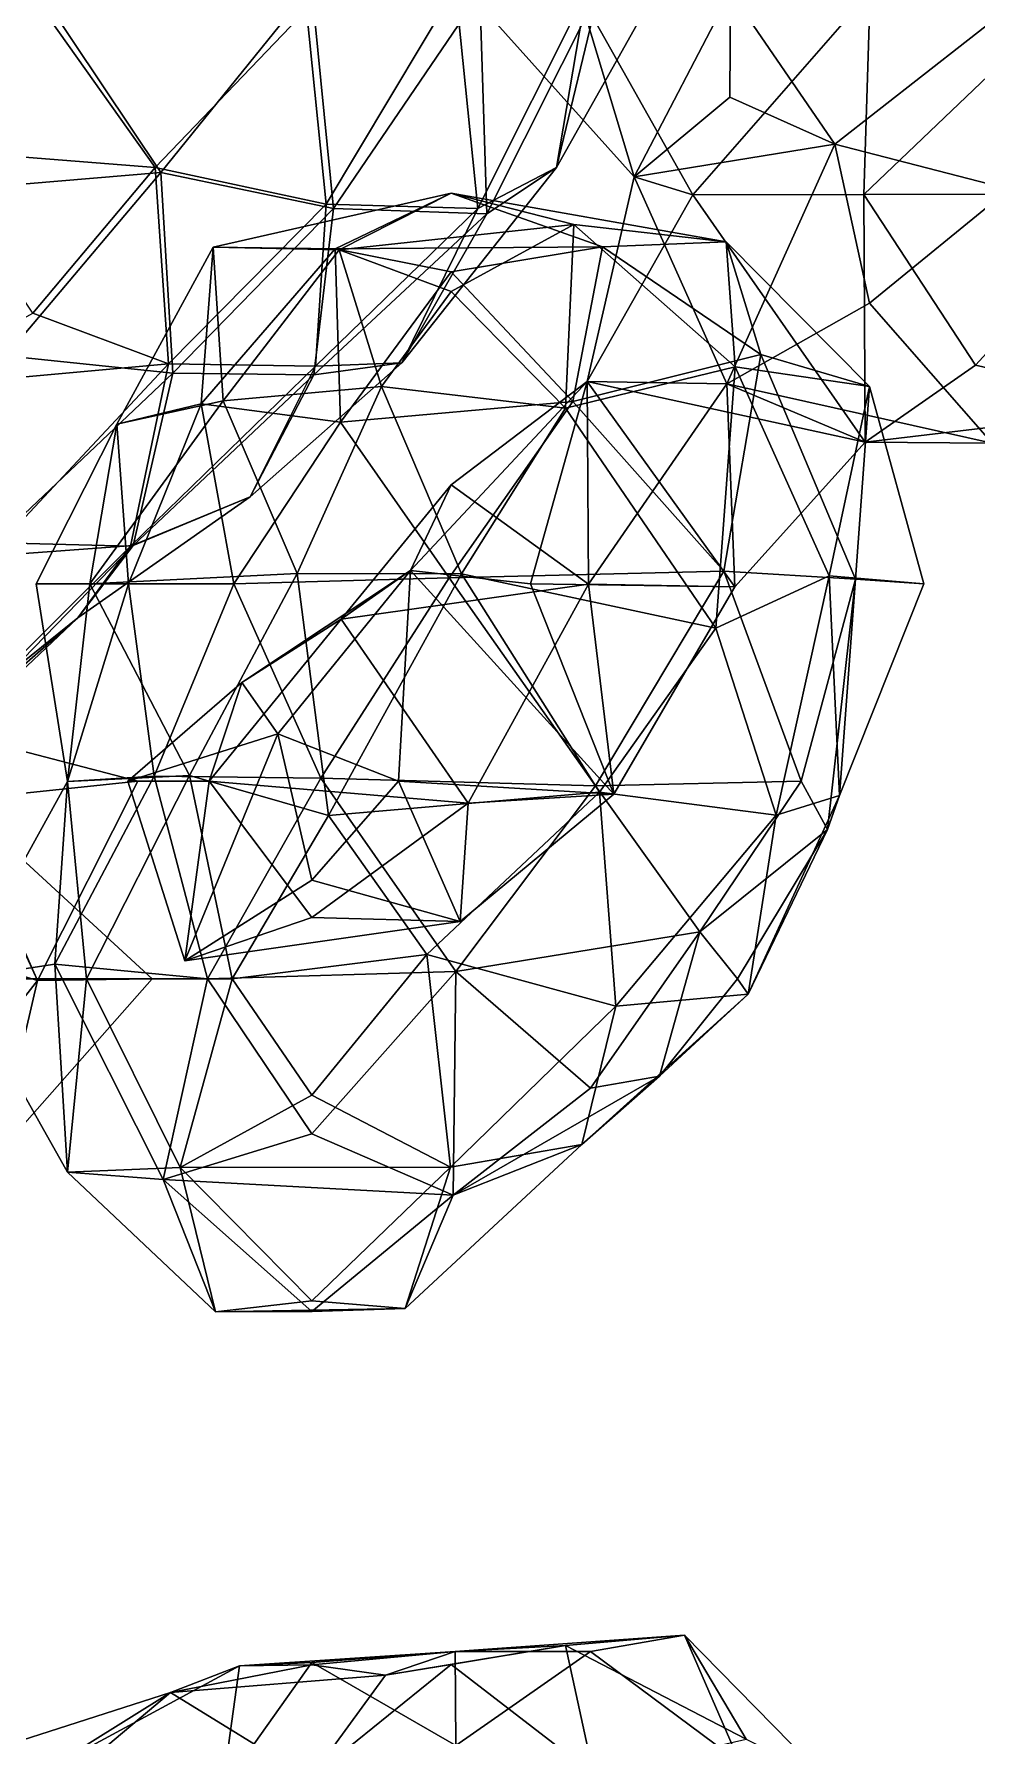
# Model space of a CAD drawing. Extents: x 290034 to 295698, y 4553723 to 4561693.
# Drawn here: x 293511.3 to 293596.5, y 4558624.7 to 4558778.4 of the extents above; entities that cross this region are included whole.
import ezdxf

# ---------------------------------------------------------------- set-up
doc = ezdxf.new("R2010")
doc.units = 0
doc.layers.add('Au_ppm_Pref_-_0_2', color=7, linetype='CONTINUOUS')

msp = doc.modelspace()

# ---------------------------------------------------------------- linework, layer by layer
at = {"layer": 'Au_ppm_Pref_-_0_2'}
for points in [[(293486.99, 4558781.25, 1789.37), (293498.41, 4558763.82, 1789.31), (293512.18, 4558781.73, 1787.36)], [(293498.41, 4558763.82, 1789.31), (293522.79, 4558765.88, 1788.72), (293512.18, 4558781.73, 1787.36)], [(293522.27, 4558766.32, 1822), (293501.31, 4558767.97, 1820.9), (293511.19, 4558781.94, 1822.58)], [(293511.19, 4558781.94, 1822.58), (293535.95, 4558780.55, 1822), (293522.27, 4558766.32, 1822)], [(293536.38, 4558782.73, 1788.74), (293512.18, 4558781.73, 1787.36), (293522.79, 4558765.88, 1788.72)], [(293522.79, 4558765.88, 1788.72), (293538.38, 4558762.63, 1792.44), (293536.38, 4558782.73, 1788.74)], [(293537.7, 4558763.02, 1818.39), (293535.95, 4558780.55, 1822), (293549.41, 4558782.56, 1818.7)], [(293536.38, 4558782.73, 1788.74), (293538.38, 4558762.63, 1792.44), (293551.6, 4558782.08, 1792.54)], [(293551.43, 4558762.62, 1811.28), (293537.7, 4558763.02, 1818.39), (293549.41, 4558782.56, 1818.7)], [(293538.38, 4558762.63, 1792.44), (293552.23, 4558762.16, 1799.85), (293551.6, 4558782.08, 1792.54)], [(293561.21, 4558782.16, 1811.54), (293551.43, 4558762.62, 1811.28), (293549.41, 4558782.56, 1818.7)], [(293565.55, 4558765.48, 1911.8), (293560.49, 4558782.29, 1906.48), (293550.47, 4558782.28, 1911.95)], [(293565.55, 4558765.48, 1911.8), (293550.47, 4558782.28, 1911.95), (293574.26, 4558782.19, 1915.35)], [(293558.52, 4558766.32, 1805.55), (293551.43, 4558762.62, 1811.28), (293561.21, 4558782.16, 1811.54)], [(293552.23, 4558762.16, 1799.85), (293562.4, 4558782.43, 1799.51), (293551.6, 4558782.08, 1792.54)], [(293552.23, 4558762.16, 1799.85), (293558.52, 4558766.32, 1805.55), (293562.4, 4558782.43, 1799.51)], [(293567.45, 4558782.19, 1805.55), (293562.4, 4558782.43, 1799.51), (293558.52, 4558766.32, 1805.55)], [(293561.21, 4558782.16, 1811.54), (293567.45, 4558782.19, 1805.55), (293558.52, 4558766.32, 1805.55)], [(293570.83, 4558763.87, 1904.8), (293560.49, 4558782.29, 1906.48), (293565.55, 4558765.48, 1911.8)], [(293560.49, 4558782.29, 1906.48), (293570.83, 4558763.87, 1904.8), (293586.86, 4558782.19, 1903.63)], [(293565.55, 4558765.48, 1911.8), (293574.26, 4558782.19, 1915.35), (293574.2, 4558772.67, 1915.64)], [(293586.3, 4558763.9, 1901.9), (293586.86, 4558782.19, 1903.63), (293570.83, 4558763.87, 1904.8)], [(293574.2, 4558772.67, 1915.64), (293574.26, 4558782.19, 1915.35), (293583.67, 4558768.43, 1915.29)], [(293599.7, 4558780.95, 1911.91), (293583.67, 4558768.43, 1915.29), (293574.26, 4558782.19, 1915.35)], [(293602.16, 4558779.02, 1902.94), (293586.86, 4558782.19, 1903.63), (293586.3, 4558763.9, 1901.9)], [(293537.7, 4558763.02, 1818.39), (293522.27, 4558766.32, 1822), (293535.95, 4558780.55, 1822)], [(293599.7, 4558780.95, 1911.91), (293599.42, 4558764.36, 1918.39), (293583.67, 4558768.43, 1915.29)], [(293586.3, 4558763.9, 1901.9), (293610.59, 4558763.95, 1900.39), (293602.16, 4558779.02, 1902.94)], [(293565.55, 4558765.48, 1911.8), (293574.2, 4558772.67, 1915.64), (293583.67, 4558768.43, 1915.29)], [(293511.21, 4558753.18, 1821.17), (293501.31, 4558767.97, 1820.9), (293522.27, 4558766.32, 1822)], [(293565.55, 4558765.48, 1911.8), (293583.67, 4558768.43, 1915.29), (293573.92, 4558746.79, 1912.6)], [(293586.8, 4558754.08, 1915.9), (293573.92, 4558746.79, 1912.6), (293583.67, 4558768.43, 1915.29)], [(293586.8, 4558754.08, 1915.9), (293583.67, 4558768.43, 1915.29), (293599.42, 4558764.36, 1918.39)], [(293523.48, 4558748.6, 1817.33), (293511.21, 4558753.18, 1821.17), (293522.27, 4558766.32, 1822)], [(293523.48, 4558748.6, 1817.33), (293522.27, 4558766.32, 1822), (293537.7, 4558763.02, 1818.39)], [(293544.56, 4558748.7, 1805.55), (293551.43, 4558762.62, 1811.28), (293558.52, 4558766.32, 1805.55)], [(293544.56, 4558748.7, 1805.55), (293558.52, 4558766.32, 1805.55), (293552.23, 4558762.16, 1799.85)], [(293498.41, 4558763.82, 1789.31), (293508.8, 4558749.32, 1789.79), (293522.79, 4558765.88, 1788.72)], [(293523.85, 4558747.75, 1793.74), (293522.79, 4558765.88, 1788.72), (293508.8, 4558749.32, 1789.79)], [(293523.85, 4558747.75, 1793.74), (293538.38, 4558762.63, 1792.44), (293522.79, 4558765.88, 1788.72)], [(293570.83, 4558763.87, 1904.8), (293565.55, 4558765.48, 1911.8), (293561.29, 4558747.01, 1906.5)], [(293565.55, 4558765.48, 1911.8), (293573.92, 4558746.79, 1912.6), (293561.29, 4558747.01, 1906.5)], [(293527.5, 4558759.15, 1870.89), (293549, 4558764, 1870.91), (293538.89, 4558758.9, 1876.17)], [(293549, 4558764, 1870.91), (293527.5, 4558759.15, 1870.89), (293538.52, 4558758.98, 1865.75)], [(293538.52, 4558758.98, 1865.75), (293562.67, 4558759.17, 1865.29), (293549, 4558764, 1870.91)], [(293560.09, 4558761.17, 1876.47), (293538.89, 4558758.9, 1876.17), (293549, 4558764, 1870.91)], [(293562.67, 4558759.17, 1865.29), (293573.84, 4558759.63, 1871.13), (293549, 4558764, 1870.91)], [(293549, 4558764, 1870.91), (293573.84, 4558759.63, 1871.13), (293560.09, 4558761.17, 1876.47)], [(293570.83, 4558763.87, 1904.8), (293561.29, 4558747.01, 1906.5), (293586.42, 4558741.53, 1906.03)], [(293586.3, 4558763.9, 1901.9), (293570.83, 4558763.87, 1904.8), (293586.42, 4558741.53, 1906.03)], [(293596.38, 4558748.48, 1902.65), (293610.59, 4558763.95, 1900.39), (293586.3, 4558763.9, 1901.9)], [(293586.3, 4558763.9, 1901.9), (293586.42, 4558741.53, 1906.03), (293596.38, 4558748.48, 1902.65)], [(293597.9, 4558741.44, 1912.84), (293586.8, 4558754.08, 1915.9), (293599.42, 4558764.36, 1918.39)], [(293610.59, 4558763.95, 1900.39), (293596.38, 4558748.48, 1902.65), (293613.02, 4558744.7, 1906.03)], [(293536.76, 4558748.4, 1811.7), (293523.48, 4558748.6, 1817.33), (293537.7, 4558763.02, 1818.39)], [(293536.61, 4558747.62, 1799.52), (293538.38, 4558762.63, 1792.44), (293523.85, 4558747.75, 1793.74)], [(293536.61, 4558747.62, 1799.52), (293552.23, 4558762.16, 1799.85), (293538.38, 4558762.63, 1792.44)], [(293536.61, 4558747.62, 1799.52), (293544.56, 4558748.7, 1805.55), (293552.23, 4558762.16, 1799.85)], [(293536.76, 4558748.4, 1811.7), (293537.7, 4558763.02, 1818.39), (293551.43, 4558762.62, 1811.28)], [(293536.76, 4558748.4, 1811.7), (293551.43, 4558762.62, 1811.28), (293544.56, 4558748.7, 1805.55)], [(293538.89, 4558758.9, 1876.17), (293560.09, 4558761.17, 1876.47), (293549.01, 4558755.14, 1879.69)], [(293560.09, 4558761.17, 1876.47), (293559.33, 4558744.59, 1881.03), (293549.01, 4558755.14, 1879.69)], [(293559.33, 4558744.59, 1881.03), (293560.09, 4558761.17, 1876.47), (293574.67, 4558748.33, 1877.9)], [(293574.67, 4558748.33, 1877.9), (293560.09, 4558761.17, 1876.47), (293573.84, 4558759.63, 1871.13)], [(293528.41, 4558745.25, 1875.91), (293518.81, 4558743.16, 1870.89), (293527.5, 4558759.15, 1870.89)], [(293527.5, 4558759.15, 1870.89), (293518.81, 4558743.16, 1870.89), (293526.43, 4558744.98, 1865.45)], [(293527.5, 4558759.15, 1870.89), (293526.43, 4558744.98, 1865.45), (293538.52, 4558758.98, 1865.75)], [(293526.43, 4558744.98, 1865.45), (293539.02, 4558743.33, 1861.32), (293538.52, 4558758.98, 1865.75)], [(293528.41, 4558745.25, 1875.91), (293527.5, 4558759.15, 1870.89), (293538.89, 4558758.9, 1876.17)], [(293542.71, 4558746.56, 1879.8), (293528.41, 4558745.25, 1875.91), (293538.89, 4558758.9, 1876.17)], [(293562.67, 4558759.17, 1865.29), (293538.52, 4558758.98, 1865.75), (293549.01, 4558756.9, 1861.5)], [(293539.02, 4558743.33, 1861.32), (293549.01, 4558756.9, 1861.5), (293538.52, 4558758.98, 1865.75)], [(293542.71, 4558746.56, 1879.8), (293538.89, 4558758.9, 1876.17), (293549.01, 4558755.14, 1879.69)], [(293562.67, 4558759.17, 1865.29), (293549.01, 4558756.9, 1861.5), (293560, 4558745.2, 1860.22)], [(293562.67, 4558759.17, 1865.29), (293560, 4558745.2, 1860.22), (293576.98, 4558749.44, 1863.51)], [(293562.67, 4558759.17, 1865.29), (293576.98, 4558749.44, 1863.51), (293573.84, 4558759.63, 1871.13)], [(293576.98, 4558749.44, 1863.51), (293586.8, 4558746.56, 1870.89), (293573.84, 4558759.63, 1871.13)], [(293586.8, 4558746.56, 1870.89), (293574.67, 4558748.33, 1877.9), (293573.84, 4558759.63, 1871.13)], [(293539.02, 4558743.33, 1861.32), (293560, 4558745.2, 1860.22), (293549.01, 4558756.9, 1861.5)], [(293542.71, 4558746.56, 1879.8), (293549.01, 4558755.14, 1879.69), (293559.33, 4558744.59, 1881.03)], [(293573.92, 4558746.79, 1912.6), (293586.8, 4558754.08, 1915.9), (293597.9, 4558741.44, 1912.84)], [(293523.48, 4558748.6, 1817.33), (293498.91, 4558746.38, 1820.02), (293511.21, 4558753.18, 1821.17)], [(293576.98, 4558749.44, 1863.51), (293560, 4558745.2, 1860.22), (293573.63, 4558729.88, 1860.82)], [(293573.63, 4558729.88, 1860.82), (293585.53, 4558729.16, 1865.02), (293576.98, 4558749.44, 1863.51)], [(293585.53, 4558729.16, 1865.02), (293586.8, 4558746.56, 1870.89), (293576.98, 4558749.44, 1863.51)], [(293523.48, 4558748.6, 1817.33), (293508.35, 4558732.44, 1816.75), (293498.91, 4558746.38, 1820.02)], [(293523.85, 4558747.75, 1793.74), (293508.8, 4558749.32, 1789.79), (293506.33, 4558731.17, 1794.28)], [(293520.04, 4558732.15, 1810.84), (293508.35, 4558732.44, 1816.75), (293523.48, 4558748.6, 1817.33)], [(293520.04, 4558732.15, 1810.84), (293523.48, 4558748.6, 1817.33), (293536.76, 4558748.4, 1811.7)], [(293520.04, 4558732.15, 1810.84), (293536.76, 4558748.4, 1811.7), (293530.86, 4558736.59, 1805.55)], [(293544.56, 4558748.7, 1805.55), (293530.86, 4558736.59, 1805.55), (293536.76, 4558748.4, 1811.7)], [(293530.86, 4558736.59, 1805.55), (293544.56, 4558748.7, 1805.55), (293536.61, 4558747.62, 1799.52)], [(293572.92, 4558724.73, 1880.82), (293559.33, 4558744.59, 1881.03), (293574.67, 4558748.33, 1877.9)], [(293583.16, 4558729.46, 1876.66), (293572.92, 4558724.73, 1880.82), (293574.67, 4558748.33, 1877.9)], [(293586.8, 4558746.56, 1870.89), (293583.16, 4558729.46, 1876.66), (293574.67, 4558748.33, 1877.9)], [(293596.38, 4558748.48, 1902.65), (293586.42, 4558741.53, 1906.03), (293613.02, 4558744.7, 1906.03)], [(293520.28, 4558732.19, 1800.31), (293523.85, 4558747.75, 1793.74), (293506.33, 4558731.17, 1794.28)], [(293520.28, 4558732.19, 1800.31), (293536.61, 4558747.62, 1799.52), (293523.85, 4558747.75, 1793.74)], [(293520.28, 4558732.19, 1800.31), (293530.86, 4558736.59, 1805.55), (293536.61, 4558747.62, 1799.52)], [(293542.71, 4558746.56, 1879.8), (293535.08, 4558729.67, 1878.29), (293528.41, 4558745.25, 1875.91)], [(293549.93, 4558729.66, 1881.21), (293535.08, 4558729.67, 1878.29), (293542.71, 4558746.56, 1879.8)], [(293549.93, 4558729.66, 1881.21), (293542.71, 4558746.56, 1879.8), (293559.33, 4558744.59, 1881.03)], [(293545.32, 4558729.96, 1905.12), (293561.29, 4558747.01, 1906.5), (293549.01, 4558737.67, 1909.5)], [(293556.18, 4558728.74, 1903.14), (293561.29, 4558747.01, 1906.5), (293545.32, 4558729.96, 1905.12)], [(293561.29, 4558747.01, 1906.5), (293561.42, 4558728.71, 1912.53), (293549.01, 4558737.67, 1909.5)], [(293561.29, 4558747.01, 1906.5), (293556.18, 4558728.74, 1903.14), (293574.64, 4558728.48, 1906.42)], [(293561.29, 4558747.01, 1906.5), (293573.92, 4558746.79, 1912.6), (293561.42, 4558728.71, 1912.53)], [(293561.29, 4558747.01, 1906.5), (293574.64, 4558728.48, 1906.42), (293586.42, 4558741.53, 1906.03)], [(293573.92, 4558746.79, 1912.6), (293574.64, 4558728.48, 1906.42), (293561.42, 4558728.71, 1912.53)], [(293586.42, 4558741.53, 1906.03), (293574.64, 4558728.48, 1906.42), (293573.92, 4558746.79, 1912.6)], [(293586.42, 4558741.53, 1906.03), (293573.92, 4558746.79, 1912.6), (293597.9, 4558741.44, 1912.84)], [(293586.8, 4558746.56, 1870.89), (293591.7, 4558728.74, 1870.89), (293583.16, 4558729.46, 1876.66)], [(293585.53, 4558729.16, 1865.02), (293591.7, 4558728.74, 1870.89), (293586.8, 4558746.56, 1870.89)], [(293528.41, 4558745.25, 1875.91), (293535.08, 4558729.67, 1878.29), (293516.36, 4558728.74, 1874.4)], [(293528.41, 4558745.25, 1875.91), (293516.36, 4558728.74, 1874.4), (293518.81, 4558743.16, 1870.89)], [(293518.81, 4558743.16, 1870.89), (293519.85, 4558728.74, 1866.2), (293526.43, 4558744.98, 1865.45)], [(293526.43, 4558744.98, 1865.45), (293519.85, 4558728.74, 1866.2), (293529.36, 4558728.74, 1861.63)], [(293526.43, 4558744.98, 1865.45), (293529.36, 4558728.74, 1861.63), (293539.02, 4558743.33, 1861.32)], [(293539.02, 4558743.33, 1861.32), (293548.82, 4558729.3, 1860.06), (293560, 4558745.2, 1860.22)], [(293548.82, 4558729.3, 1860.06), (293573.63, 4558729.88, 1860.82), (293560, 4558745.2, 1860.22)], [(293539.02, 4558743.33, 1861.32), (293529.36, 4558728.74, 1861.63), (293548.82, 4558729.3, 1860.06)], [(293549.93, 4558729.66, 1881.21), (293559.33, 4558744.59, 1881.03), (293572.92, 4558724.73, 1880.82)], [(293613.02, 4558744.7, 1906.03), (293586.42, 4558741.53, 1906.03), (293597.9, 4558741.44, 1912.84)], [(293516.36, 4558728.74, 1874.4), (293511.52, 4558728.74, 1870.89), (293518.81, 4558743.16, 1870.89)], [(293518.81, 4558743.16, 1870.89), (293511.52, 4558728.74, 1870.89), (293519.85, 4558728.74, 1866.2)], [(293549.01, 4558737.67, 1909.5), (293539.07, 4558725.56, 1911.65), (293545.32, 4558729.96, 1905.12)], [(293549.01, 4558737.67, 1909.5), (293561.42, 4558728.71, 1912.53), (293539.07, 4558725.56, 1911.65)], [(293520.04, 4558732.15, 1810.84), (293530.86, 4558736.59, 1805.55), (293515.29, 4558725.66, 1805.6)], [(293520.28, 4558732.19, 1800.31), (293515.29, 4558725.66, 1805.6), (293530.86, 4558736.59, 1805.55)], [(293520.04, 4558732.15, 1810.84), (293506.03, 4558718.24, 1811.49), (293508.35, 4558732.44, 1816.75)], [(293520.04, 4558732.15, 1810.84), (293515.29, 4558725.66, 1805.6), (293506.03, 4558718.24, 1811.49)], [(293520.28, 4558732.19, 1800.31), (293506.31, 4558717.85, 1799.62), (293515.29, 4558725.66, 1805.6)], [(293520.28, 4558732.19, 1800.31), (293506.33, 4558731.17, 1794.28), (293506.31, 4558717.85, 1799.62)], [(293516.36, 4558728.74, 1874.4), (293535.08, 4558729.67, 1878.29), (293525.36, 4558711.45, 1876.63)], [(293525.36, 4558711.45, 1876.63), (293535.08, 4558729.67, 1878.29), (293537.94, 4558707.82, 1881.01)], [(293530.11, 4558719.83, 1906.52), (293545.32, 4558729.96, 1905.12), (293539.07, 4558725.56, 1911.65)], [(293533.35, 4558715.19, 1903.66), (293545.32, 4558729.96, 1905.12), (293530.11, 4558719.83, 1906.52)], [(293544.25, 4558710.92, 1902.82), (293545.32, 4558729.96, 1905.12), (293533.35, 4558715.19, 1903.66)], [(293537.94, 4558707.82, 1881.01), (293535.08, 4558729.67, 1878.29), (293549.93, 4558729.66, 1881.21)], [(293537.94, 4558707.82, 1881.01), (293549.93, 4558729.66, 1881.21), (293562.41, 4558709.94, 1880.94)], [(293563.69, 4558709.77, 1906.15), (293545.32, 4558729.96, 1905.12), (293544.25, 4558710.92, 1902.82)], [(293545.32, 4558729.96, 1905.12), (293563.69, 4558709.77, 1906.15), (293556.18, 4558728.74, 1903.14)], [(293548.82, 4558729.3, 1860.06), (293562.05, 4558710.5, 1859.86), (293573.63, 4558729.88, 1860.82)], [(293549.93, 4558729.66, 1881.21), (293572.92, 4558724.73, 1880.82), (293562.41, 4558709.94, 1880.94)], [(293580.64, 4558710.92, 1861.91), (293573.63, 4558729.88, 1860.82), (293562.05, 4558710.5, 1859.86)], [(293572.92, 4558724.73, 1880.82), (293583.16, 4558729.46, 1876.66), (293578.36, 4558707.86, 1877.92)], [(293580.64, 4558710.92, 1861.91), (293585.53, 4558729.16, 1865.02), (293573.63, 4558729.88, 1860.82)], [(293584.1, 4558709.65, 1871.02), (293578.36, 4558707.86, 1877.92), (293583.16, 4558729.46, 1876.66)], [(293584.1, 4558709.65, 1871.02), (293583.16, 4558729.46, 1876.66), (293591.7, 4558728.74, 1870.89)], [(293516.36, 4558728.74, 1874.4), (293514.33, 4558710.9, 1870.2), (293511.52, 4558728.74, 1870.89)], [(293511.52, 4558728.74, 1870.89), (293514.33, 4558710.9, 1870.2), (293519.85, 4558728.74, 1866.2)], [(293516.36, 4558728.74, 1874.4), (293525.36, 4558711.45, 1876.63), (293514.33, 4558710.9, 1870.2)], [(293522.16, 4558711.39, 1863.36), (293519.85, 4558728.74, 1866.2), (293514.33, 4558710.9, 1870.2)], [(293529.36, 4558728.74, 1861.63), (293519.85, 4558728.74, 1866.2), (293522.16, 4558711.39, 1863.36)], [(293537.23, 4558711.2, 1860.59), (293529.36, 4558728.74, 1861.63), (293522.16, 4558711.39, 1863.36)], [(293548.82, 4558729.3, 1860.06), (293529.36, 4558728.74, 1861.63), (293537.23, 4558711.2, 1860.59)], [(293537.23, 4558711.2, 1860.59), (293562.05, 4558710.5, 1859.86), (293548.82, 4558729.3, 1860.06)], [(293550.55, 4558708.94, 1913), (293539.07, 4558725.56, 1911.65), (293561.42, 4558728.71, 1912.53)], [(293550.55, 4558708.94, 1913), (293561.42, 4558728.71, 1912.53), (293563.69, 4558709.77, 1906.15)], [(293563.69, 4558709.77, 1906.15), (293574.64, 4558728.48, 1906.42), (293556.18, 4558728.74, 1903.14)], [(293563.69, 4558709.77, 1906.15), (293561.42, 4558728.71, 1912.53), (293574.64, 4558728.48, 1906.42)], [(293580.64, 4558710.92, 1861.91), (293583, 4558706.58, 1864.95), (293585.53, 4558729.16, 1865.02)], [(293584.1, 4558709.65, 1871.02), (293585.53, 4558729.16, 1865.02), (293583, 4558706.58, 1864.95)], [(293584.1, 4558709.65, 1871.02), (293591.7, 4558728.74, 1870.89), (293585.53, 4558729.16, 1865.02)], [(293506.03, 4558718.24, 1811.49), (293515.29, 4558725.66, 1805.6), (293498.59, 4558709.92, 1805.56)], [(293515.29, 4558725.66, 1805.6), (293506.31, 4558717.85, 1799.62), (293498.59, 4558709.92, 1805.56)], [(293527.15, 4558710.92, 1912.22), (293539.07, 4558725.56, 1911.65), (293550.55, 4558708.94, 1913)], [(293527.15, 4558710.92, 1912.22), (293530.11, 4558719.83, 1906.52), (293539.07, 4558725.56, 1911.65)], [(293562.41, 4558709.94, 1880.94), (293572.92, 4558724.73, 1880.82), (293578.36, 4558707.86, 1877.92)], [(293527.15, 4558710.92, 1912.22), (293519.8, 4558710.92, 1906.52), (293530.11, 4558719.83, 1906.52)], [(293519.8, 4558710.92, 1906.52), (293533.35, 4558715.19, 1903.66), (293530.11, 4558719.83, 1906.52)], [(293501.04, 4558716.05, 1913.09), (293511.62, 4558692.93, 1912.3), (293497.41, 4558697.17, 1916.48)], [(293520.69, 4558710.92, 1912.46), (293511.62, 4558692.93, 1912.3), (293501.04, 4558716.05, 1913.09)], [(293520.69, 4558710.92, 1912.46), (293501.04, 4558716.05, 1913.09), (293504.45, 4558709.22, 1907.42)], [(293524.95, 4558694.72, 1906.52), (293533.35, 4558715.19, 1903.66), (293519.8, 4558710.92, 1906.52)], [(293524.95, 4558694.72, 1906.52), (293536.41, 4558701.98, 1903.54), (293533.35, 4558715.19, 1903.66)], [(293544.25, 4558710.92, 1902.82), (293533.35, 4558715.19, 1903.66), (293536.41, 4558701.98, 1903.54)], [(293514.33, 4558710.9, 1870.2), (293513.19, 4558694.42, 1865.12), (293522.16, 4558711.39, 1863.36)], [(293527, 4558693.1, 1860.52), (293522.16, 4558711.39, 1863.36), (293513.19, 4558694.42, 1865.12)], [(293525.36, 4558711.45, 1876.63), (293516.06, 4558693.1, 1876.3), (293514.33, 4558710.9, 1870.2)], [(293525.36, 4558711.45, 1876.63), (293529.21, 4558693.1, 1880.22), (293516.06, 4558693.1, 1876.3)], [(293537.23, 4558711.2, 1860.59), (293522.16, 4558711.39, 1863.36), (293527, 4558693.1, 1860.52)], [(293537.94, 4558707.82, 1881.01), (293529.21, 4558693.1, 1880.22), (293525.36, 4558711.45, 1876.63)], [(293537.23, 4558711.2, 1860.59), (293527, 4558693.1, 1860.52), (293549.42, 4558693.74, 1860.04)], [(293537.23, 4558711.2, 1860.59), (293549.42, 4558693.74, 1860.04), (293562.05, 4558710.5, 1859.86)], [(293520.69, 4558710.92, 1912.46), (293504.45, 4558709.22, 1907.42), (293511.62, 4558692.93, 1912.3)], [(293514.33, 4558710.9, 1870.2), (293516.06, 4558693.1, 1876.3), (293504.5, 4558693.1, 1870.89)], [(293514.33, 4558710.9, 1870.2), (293504.5, 4558693.1, 1870.89), (293513.19, 4558694.42, 1865.12)], [(293527.15, 4558710.92, 1912.22), (293524.95, 4558694.72, 1906.52), (293519.8, 4558710.92, 1906.52)], [(293527.15, 4558710.92, 1912.22), (293536.41, 4558698.61, 1910.63), (293524.95, 4558694.72, 1906.52)], [(293527.15, 4558710.92, 1912.22), (293550.55, 4558708.94, 1913), (293536.41, 4558698.61, 1910.63)], [(293544.25, 4558710.92, 1902.82), (293536.41, 4558701.98, 1903.54), (293549.83, 4558698.25, 1907.25)], [(293537.94, 4558707.82, 1881.01), (293562.41, 4558709.94, 1880.94), (293546.8, 4558695.29, 1881)], [(293563.69, 4558709.77, 1906.15), (293544.25, 4558710.92, 1902.82), (293549.83, 4558698.25, 1907.25)], [(293563.9, 4558690.63, 1878.3), (293546.8, 4558695.29, 1881), (293562.41, 4558709.94, 1880.94)], [(293549.42, 4558693.74, 1860.04), (293571.47, 4558697.32, 1861.7), (293562.05, 4558710.5, 1859.86)], [(293549.83, 4558698.25, 1907.25), (293550.55, 4558708.94, 1913), (293563.69, 4558709.77, 1906.15)], [(293580.64, 4558710.92, 1861.91), (293562.05, 4558710.5, 1859.86), (293571.47, 4558697.32, 1861.7)], [(293562.41, 4558709.94, 1880.94), (293578.36, 4558707.86, 1877.92), (293563.9, 4558690.63, 1878.3)], [(293580.64, 4558710.92, 1861.91), (293571.47, 4558697.32, 1861.7), (293583, 4558706.58, 1864.95)], [(293584.1, 4558709.65, 1871.02), (293575.84, 4558691.71, 1870.89), (293578.36, 4558707.86, 1877.92)], [(293584.1, 4558709.65, 1871.02), (293583, 4558706.58, 1864.95), (293575.84, 4558691.71, 1870.89)], [(293504.45, 4558709.22, 1907.42), (293522, 4558693.1, 1906.52), (293511.62, 4558692.93, 1912.3)], [(293522, 4558693.1, 1906.52), (293504.45, 4558709.22, 1907.42), (293506.83, 4558693.1, 1902.65)], [(293536.41, 4558698.61, 1910.63), (293550.55, 4558708.94, 1913), (293549.83, 4558698.25, 1907.25)], [(293537.94, 4558707.82, 1881.01), (293546.8, 4558695.29, 1881), (293529.21, 4558693.1, 1880.22)], [(293563.9, 4558690.63, 1878.3), (293578.36, 4558707.86, 1877.92), (293575.84, 4558691.71, 1870.89)], [(293571.47, 4558697.32, 1861.7), (293574.89, 4558693.1, 1864.95), (293583, 4558706.58, 1864.95)], [(293574.89, 4558693.1, 1864.95), (293575.84, 4558691.71, 1870.89), (293583, 4558706.58, 1864.95)], [(293524.95, 4558694.72, 1906.52), (293549.83, 4558698.25, 1907.25), (293536.41, 4558701.98, 1903.54)], [(293498.11, 4558675.62, 1912.35), (293497.41, 4558697.17, 1916.48), (293511.62, 4558692.93, 1912.3)], [(293524.95, 4558694.72, 1906.52), (293536.41, 4558698.61, 1910.63), (293549.83, 4558698.25, 1907.25)], [(293549.42, 4558693.74, 1860.04), (293561.6, 4558683.21, 1861.65), (293571.47, 4558697.32, 1861.7)], [(293567.83, 4558684.29, 1864.95), (293571.47, 4558697.32, 1861.7), (293561.6, 4558683.21, 1861.65)], [(293567.83, 4558684.29, 1864.95), (293574.89, 4558693.1, 1864.95), (293571.47, 4558697.32, 1861.7)], [(293504.5, 4558693.1, 1870.89), (293514.34, 4558675.64, 1869.99), (293513.19, 4558694.42, 1865.12)], [(293522.98, 4558674.98, 1864.67), (293513.19, 4558694.42, 1865.12), (293514.34, 4558675.64, 1869.99)], [(293513.19, 4558694.42, 1865.12), (293522.98, 4558674.98, 1864.67), (293527, 4558693.1, 1860.52)], [(293536.41, 4558682.58, 1880.34), (293529.21, 4558693.1, 1880.22), (293546.8, 4558695.29, 1881)], [(293548.96, 4558676.09, 1876.71), (293536.41, 4558682.58, 1880.34), (293546.8, 4558695.29, 1881)], [(293548.96, 4558676.09, 1876.71), (293546.8, 4558695.29, 1881), (293563.9, 4558690.63, 1878.3)], [(293498.11, 4558675.62, 1912.35), (293511.62, 4558692.93, 1912.3), (293507.97, 4558677.24, 1906.52)], [(293516.06, 4558693.1, 1876.3), (293514.34, 4558675.64, 1869.99), (293504.5, 4558693.1, 1870.89)], [(293507.97, 4558677.24, 1906.52), (293522, 4558693.1, 1906.52), (293506.83, 4558693.1, 1902.65)], [(293522, 4558693.1, 1906.52), (293507.97, 4558677.24, 1906.52), (293511.62, 4558692.93, 1912.3)], [(293516.06, 4558693.1, 1876.3), (293524.53, 4558676.05, 1876.56), (293514.34, 4558675.64, 1869.99)], [(293524.53, 4558676.05, 1876.56), (293516.06, 4558693.1, 1876.3), (293529.21, 4558693.1, 1880.22)], [(293527, 4558693.1, 1860.52), (293522.98, 4558674.98, 1864.67), (293536.41, 4558679.1, 1860.28)], [(293524.53, 4558676.05, 1876.56), (293529.21, 4558693.1, 1880.22), (293536.41, 4558682.58, 1880.34)], [(293549.42, 4558693.74, 1860.04), (293527, 4558693.1, 1860.52), (293536.41, 4558679.1, 1860.28)], [(293549.42, 4558693.74, 1860.04), (293536.41, 4558679.1, 1860.28), (293549.19, 4558673.56, 1864.34)], [(293549.42, 4558693.74, 1860.04), (293549.19, 4558673.56, 1864.34), (293561.6, 4558683.21, 1861.65)], [(293567.83, 4558684.29, 1864.95), (293575.84, 4558691.71, 1870.89), (293574.89, 4558693.1, 1864.95)], [(293575.84, 4558691.71, 1870.89), (293567.83, 4558684.29, 1864.95), (293560.81, 4558678.12, 1870.58)], [(293563.9, 4558690.63, 1878.3), (293575.84, 4558691.71, 1870.89), (293560.81, 4558678.12, 1870.58)], [(293563.9, 4558690.63, 1878.3), (293560.81, 4558678.12, 1870.58), (293548.96, 4558676.09, 1876.71)], [(293567.83, 4558684.29, 1864.95), (293549.19, 4558673.56, 1864.34), (293560.81, 4558678.12, 1870.58)], [(293567.83, 4558684.29, 1864.95), (293561.6, 4558683.21, 1861.65), (293549.19, 4558673.56, 1864.34)], [(293548.96, 4558676.09, 1876.71), (293524.53, 4558676.05, 1876.56), (293536.41, 4558682.58, 1880.34)], [(293522.98, 4558674.98, 1864.67), (293549.19, 4558673.56, 1864.34), (293536.41, 4558679.1, 1860.28)], [(293560.81, 4558678.12, 1870.58), (293544.85, 4558663.34, 1870.89), (293548.96, 4558676.09, 1876.71)], [(293549.19, 4558673.56, 1864.34), (293544.85, 4558663.34, 1870.89), (293560.81, 4558678.12, 1870.58)], [(293514.34, 4558675.64, 1869.99), (293524.53, 4558676.05, 1876.56), (293527.73, 4558663.02, 1870.89)], [(293514.34, 4558675.64, 1869.99), (293527.73, 4558663.02, 1870.89), (293522.98, 4558674.98, 1864.67)], [(293536.41, 4558664.01, 1874.65), (293524.53, 4558676.05, 1876.56), (293548.96, 4558676.09, 1876.71)], [(293527.73, 4558663.02, 1870.89), (293524.53, 4558676.05, 1876.56), (293536.41, 4558664.01, 1874.65)], [(293544.85, 4558663.34, 1870.89), (293536.41, 4558664.01, 1874.65), (293548.96, 4558676.09, 1876.71)], [(293536.41, 4558663.05, 1866.81), (293522.98, 4558674.98, 1864.67), (293527.73, 4558663.02, 1870.89)], [(293522.98, 4558674.98, 1864.67), (293536.41, 4558663.05, 1866.81), (293549.19, 4558673.56, 1864.34)], [(293536.41, 4558663.05, 1866.81), (293544.85, 4558663.34, 1870.89), (293549.19, 4558673.56, 1864.34)], [(293544.85, 4558663.34, 1870.89), (293527.73, 4558663.02, 1870.89), (293536.41, 4558664.01, 1874.65)], [(293527.73, 4558663.02, 1870.89), (293544.85, 4558663.34, 1870.89), (293536.41, 4558663.05, 1866.81)], [(293543.07, 4558630.22, 1906.52), (293559.33, 4558632.91, 1907.7), (293549.36, 4558632.36, 1911.64)], [(293543.07, 4558630.22, 1906.52), (293549.01, 4558631.2, 1903.4), (293559.33, 4558632.91, 1907.7)], [(293561.86, 4558621.29, 1901), (293559.33, 4558632.91, 1907.7), (293549.01, 4558631.2, 1903.4)], [(293559.33, 4558632.91, 1907.7), (293570.1, 4558633.84, 1912.46), (293549.36, 4558632.36, 1911.64)], [(293549.36, 4558632.36, 1911.64), (293570.1, 4558633.84, 1912.46), (293561.6, 4558632.36, 1915.97)], [(293559.33, 4558632.91, 1907.7), (293575.66, 4558624.44, 1906.32), (293570.1, 4558633.84, 1912.46)], [(293561.86, 4558621.29, 1901), (293575.66, 4558624.44, 1906.32), (293559.33, 4558632.91, 1907.7)], [(293570.1, 4558633.84, 1912.46), (293575.08, 4558622.33, 1918.48), (293561.6, 4558632.36, 1915.97)], [(293582.91, 4558620.79, 1911.53), (293575.08, 4558622.33, 1918.48), (293570.1, 4558633.84, 1912.46)], [(293570.1, 4558633.84, 1912.46), (293575.66, 4558624.44, 1906.32), (293582.91, 4558620.79, 1911.53)], [(293528.34, 4558619.99, 1917.99), (293512.13, 4558621.48, 1912.22), (293529.88, 4558631.06, 1912.46)], [(293523.65, 4558628.67, 1906.5), (293529.88, 4558631.06, 1912.46), (293512.13, 4558621.48, 1912.22)], [(293536.41, 4558631.16, 1909.35), (293529.88, 4558631.06, 1912.46), (293523.65, 4558628.67, 1906.5)], [(293543.07, 4558630.22, 1906.52), (293536.41, 4558631.16, 1909.35), (293523.65, 4558628.67, 1906.5)], [(293528.34, 4558619.99, 1917.99), (293536.41, 4558631.37, 1915.64), (293549.43, 4558623.89, 1919.22)], [(293528.34, 4558619.99, 1917.99), (293529.88, 4558631.06, 1912.46), (293536.41, 4558631.37, 1915.64)], [(293536.41, 4558631.16, 1909.35), (293549.36, 4558632.36, 1911.64), (293529.88, 4558631.06, 1912.46)], [(293529.88, 4558631.06, 1912.46), (293549.36, 4558632.36, 1911.64), (293536.41, 4558631.37, 1915.64)], [(293543.07, 4558630.22, 1906.52), (293536.28, 4558620.91, 1900.75), (293549.01, 4558631.2, 1903.4)], [(293536.28, 4558620.91, 1900.75), (293561.86, 4558621.29, 1901), (293549.01, 4558631.2, 1903.4)], [(293536.41, 4558631.16, 1909.35), (293543.07, 4558630.22, 1906.52), (293549.36, 4558632.36, 1911.64)], [(293536.41, 4558631.37, 1915.64), (293549.36, 4558632.36, 1911.64), (293549.43, 4558623.89, 1919.22)], [(293561.6, 4558632.36, 1915.97), (293549.43, 4558623.89, 1919.22), (293549.36, 4558632.36, 1911.64)], [(293549.43, 4558623.89, 1919.22), (293561.6, 4558632.36, 1915.97), (293575.08, 4558622.33, 1918.48)], [(293543.07, 4558630.22, 1906.52), (293523.65, 4558628.67, 1906.5), (293536.28, 4558620.91, 1900.75)], [(293499.26, 4558620.83, 1906.52), (293523.65, 4558628.67, 1906.5), (293512.13, 4558621.48, 1912.22)], [(293499.26, 4558620.83, 1906.52), (293513.64, 4558620.25, 1902.26), (293523.65, 4558628.67, 1906.5)], [(293513.64, 4558620.25, 1902.26), (293536.28, 4558620.91, 1900.75), (293523.65, 4558628.67, 1906.5)]]:
    msp.add_3dface(points, dxfattribs=at)

doc.saveas('drawing.dxf')
